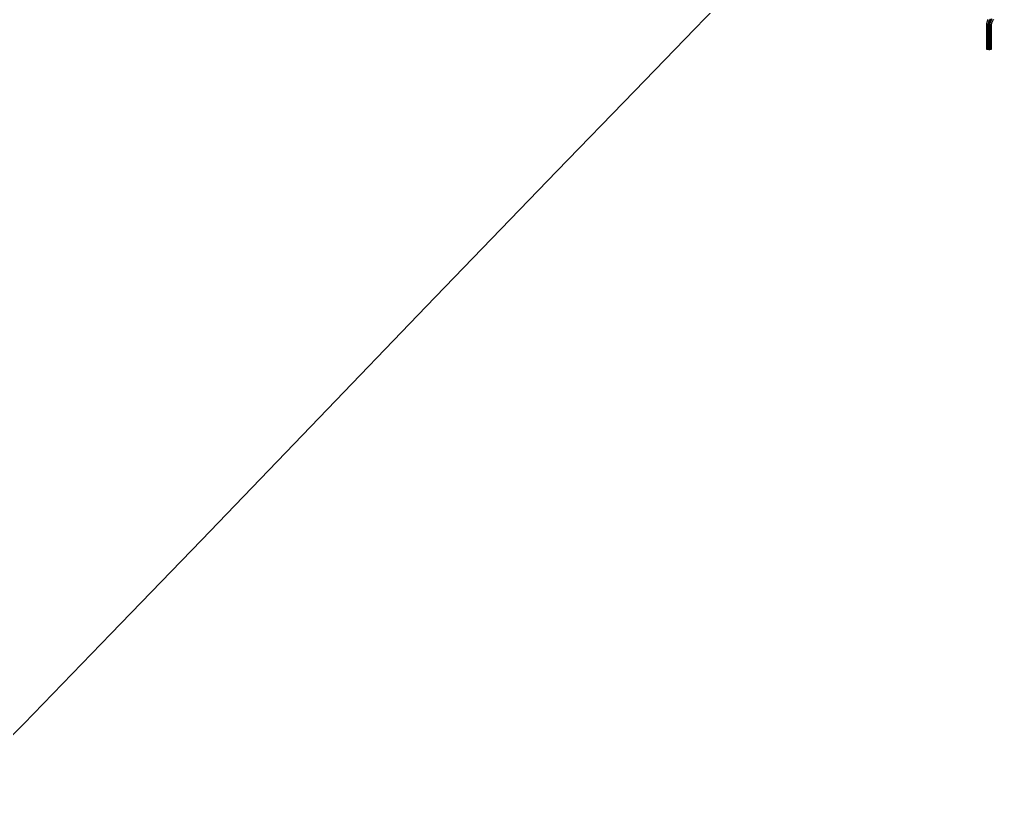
# Model space of a CAD drawing. Header units: metres. Extents: x -4 to 509425, y 7549 to 4732445.
# Drawn here: x 477752 to 479306, y 4716543 to 4717808 of the extents above; entities that cross this region are included whole.
import ezdxf

# ---------------------------------------------------------------- set-up
doc = ezdxf.new("R2010")
doc.units = ezdxf.units.M
doc.header["$LTSCALE"] = 0.01
doc.header["$MEASUREMENT"] = 0
for name, color, linetype in [('_00_LE_BURGOS', 1, 'Continuous'), ('ECLIPSE FUEBTEBURABA', 6, 'Continuous'), ('Lineas electricas aereas', 30, 'Continuous')]:
    doc.layers.add(name, color=color, linetype=linetype)

msp = doc.modelspace()

# ---------------------------------------------------------------- linework, layer by layer
at = {"layer": '_00_LE_BURGOS', "color": 2, "linetype": 'Continuous', "const_width": 1}
msp.add_lwpolyline([(477618.772, 4716543.49), (477758.501, 4716683.204), (477897.392, 4716826.593), (478042.5, 4716976.399), (478230.099, 4717171.645), (478401.1, 4717349.599), (478609.63, 4717565.213), (478733.4, 4717693.2), (478942.564, 4717909.984)], dxfattribs=at)
msp.add_lwpolyline([(477618.772, 4716543.49), (477758.501, 4716683.204), (477897.392, 4716826.593), (478042.5, 4716976.399), (478230.099, 4717171.645), (478401.1, 4717349.599), (478609.63, 4717565.213), (478733.4, 4717693.2), (478942.564, 4717909.984)], dxfattribs=at)
at = {"layer": 'ECLIPSE FUEBTEBURABA'}
for points in [[(479301.014, 4717808.271), (479300.345, 4717807.081), (479300.308, 4717807.008), (479299.721, 4717805.775), (479299.689, 4717805.7), (479299.188, 4717804.429), (479299.16, 4717804.352), (479298.747, 4717803.05), (479298.725, 4717802.971), (479298.402, 4717801.644), (479298.385, 4717801.564), (479298.153, 4717800.218), (479298.142, 4717800.137), (479298.003, 4717798.779), (479297.997, 4717798.697), (479297.951, 4717797.332), (479297.95, 4717797.291), (479297.955, 4717759.654), (479295.555, 4717759.654), (479295.55, 4717797.291), (479295.552, 4717797.414), (479295.599, 4717798.779), (479295.615, 4717799.024), (479295.755, 4717800.382), (479295.788, 4717800.626), (479296.02, 4717801.972), (479296.07, 4717802.212), (479296.393, 4717803.539), (479296.46, 4717803.776), (479296.873, 4717805.078), (479296.955, 4717805.309), (479297.456, 4717806.58), (479297.554, 4717806.805), (479298.14, 4717808.039)], [(479301.537, 4717807.977), (479300.868, 4717806.787), (479300.849, 4717806.75), (479300.263, 4717805.517), (479300.247, 4717805.479), (479299.746, 4717804.209), (479299.732, 4717804.17), (479299.319, 4717802.869), (479299.308, 4717802.829), (479298.985, 4717801.502), (479298.977, 4717801.462), (479298.745, 4717800.116), (479298.739, 4717800.076), (479298.6, 4717798.717), (479298.597, 4717798.676), (479298.55, 4717797.312), (479298.55, 4717797.291), (479298.555, 4717759.654), (479297.955, 4717759.654), (479297.95, 4717797.291), (479297.951, 4717797.332), (479297.997, 4717798.697), (479298.003, 4717798.779), (479298.142, 4717800.137), (479298.153, 4717800.218), (479298.385, 4717801.564), (479298.402, 4717801.644), (479298.725, 4717802.971), (479298.747, 4717803.05), (479299.16, 4717804.352), (479299.188, 4717804.429), (479299.689, 4717805.7), (479299.721, 4717805.775), (479300.308, 4717807.008), (479300.345, 4717807.081), (479301.014, 4717808.271)], [(479303.3, 4717808.479), (479302.573, 4717807.371), (479301.924, 4717806.217), (479301.356, 4717805.02), (479300.87, 4717803.788), (479300.469, 4717802.525), (479300.156, 4717801.238), (479299.931, 4717799.933), (479299.795, 4717798.615), (479299.75, 4717797.281), (479299.755, 4717759.654), (479298.555, 4717759.654), (479298.55, 4717797.291), (479298.55, 4717797.312), (479298.597, 4717798.676), (479298.6, 4717798.717), (479298.739, 4717800.076), (479298.745, 4717800.116), (479298.977, 4717801.462), (479298.985, 4717801.502), (479299.308, 4717802.829), (479299.319, 4717802.869), (479299.732, 4717804.17), (479299.746, 4717804.209), (479300.247, 4717805.479), (479300.263, 4717805.517), (479300.849, 4717806.75), (479300.868, 4717806.787), (479301.537, 4717807.977)], [(479302.06, 4717807.683), (479301.391, 4717806.493), (479300.805, 4717805.259), (479300.304, 4717803.989), (479299.891, 4717802.687), (479299.568, 4717801.36), (479299.336, 4717800.015), (479299.197, 4717798.656), (479299.15, 4717797.291), (479299.155, 4717759.654)], [(479303.79, 4717808.133), (479303.086, 4717807.059), (479302.457, 4717805.941), (479301.906, 4717804.781), (479301.435, 4717803.587), (479301.047, 4717802.363), (479300.744, 4717801.116), (479300.526, 4717799.851), (479300.394, 4717798.574), (479300.35, 4717797.271), (479300.355, 4717759.654), (479299.155, 4717759.654), (479299.755, 4717759.654), (479299.75, 4717797.281), (479299.795, 4717798.615), (479299.931, 4717799.933), (479300.156, 4717801.238), (479300.469, 4717802.525), (479300.87, 4717803.788), (479301.356, 4717805.02), (479301.924, 4717806.217), (479302.573, 4717807.371), (479303.3, 4717808.479)], [(479306.429, 4717807.641), (479305.752, 4717806.748), (479305.138, 4717805.812), (479304.59, 4717804.836), (479304.109, 4717803.825), (479303.698, 4717802.783), (479303.36, 4717801.716), (479303.095, 4717800.628), (479302.905, 4717799.525), (479302.79, 4717798.411), (479302.75, 4717797.23), (479302.755, 4717759.655), (479299.155, 4717759.654), (479300.355, 4717759.654), (479300.35, 4717797.271), (479300.394, 4717798.574), (479300.526, 4717799.851), (479300.744, 4717801.116), (479301.047, 4717802.363), (479301.435, 4717803.587), (479301.906, 4717804.781), (479302.457, 4717805.941), (479303.086, 4717807.059), (479303.79, 4717808.133)]]:
    msp.add_lwpolyline(points, dxfattribs=at)
at = {"layer": 'Lineas electricas aereas'}
msp.add_polyline3d([(477618.772, 4716543.49, 709.581), (477758.501, 4716683.204, 707.9), (477897.392, 4716826.593, 706.237), (478042.5, 4716976.399, 704.5), (478230.099, 4717171.645, 703.622), (478401.1, 4717349.599, 702.4), (478609.63, 4717565.213, 697.7), (478733.4, 4717693.2, 705.3), (478942.564, 4717909.984, 712.993)], dxfattribs=at)

doc.saveas('drawing.dxf')
